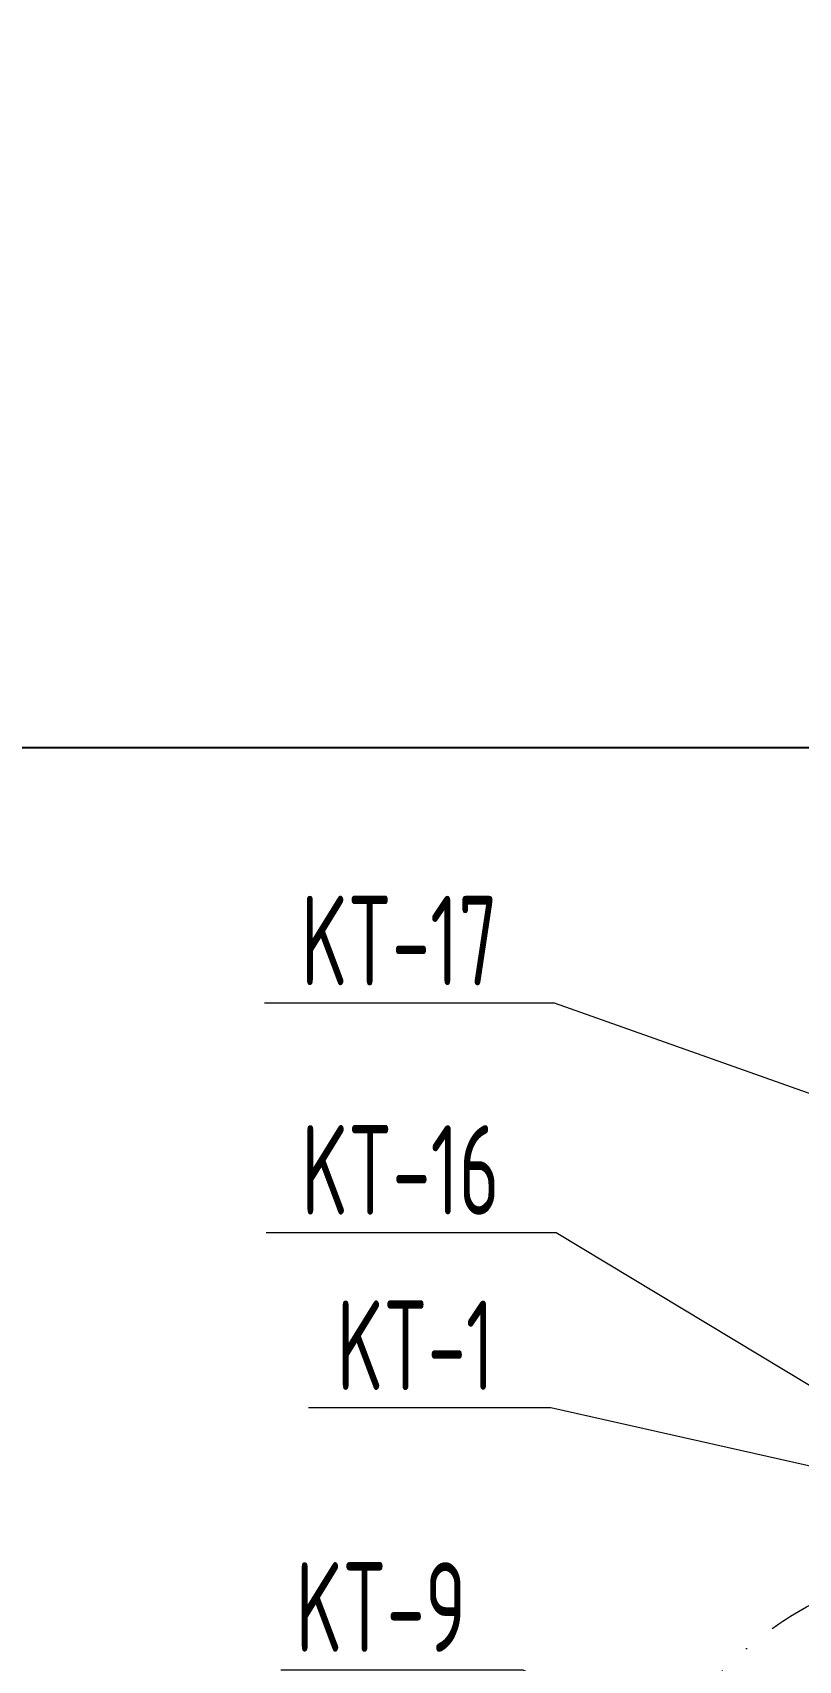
# Model space of a CAD drawing. Header units: millimetres. Extents: x -46397 to 283259, y -8690 to 23983.
# Drawn here: x 217521 to 217820, y 117 to 754 of the extents above; entities that cross this region are included whole.
import ezdxf
from ezdxf import colors
from ezdxf.entities.mleader import LeaderData, LeaderLine
from ezdxf.math import Vec2, Vec3

# ---------------------------------------------------------------- set-up
doc = ezdxf.new("R2010")
doc.units = ezdxf.units.MM
doc.linetypes.add('DASHDOT', pattern=[25.4, 12.7, -6.35, 0, -6.35])
for name, color, linetype, lineweight in [('Dtext', 255, 'Continuous', 20), ('Long_AM_Box', 5, 'DASHDOT', 9), ('Long_AM_Visible', 30, 'Continuous', 25)]:
    doc.layers.add(name, color=color, linetype=linetype, lineweight=lineweight)
doc.styles.add('Chu va so', font='arial.ttf')
doc.styles.add('Long_Text', font='isocp.shx', dxfattribs={"width": 0.7})
doc.styles.get("Standard").update_dxf_attribs({"font": 'isocp.shx', "width": 0.8})
doc.styles.add('TCVN', font='arial.ttf')

# ---------------------------------------------------------------- blocks, each defined once
blk = doc.blocks.new('_Dot')
at = {"color": 0, "linetype": 'ByBlock', "lineweight": -2}
blk.add_line((-0.5, 0), (-1, 0), dxfattribs=at)
at = {"color": 0, "linetype": 'ByBlock', "const_width": 0.5}
blk.add_lwpolyline([(-0.25, 0, 1), (0.25, 0, 1)], format="xyb", close=True, dxfattribs=at)
blk = doc.blocks.new('*U2445')
at = {"lineweight": 25}
for points in [[(0, 0), (4693.427836092407, 0), (4693.427836092407, 3074.440533746939), (0, 3074.440533746939)], [(0, 0), (3548.689355234637, 0), (3548.689355234637, 3074.440533746939), (0, 3074.440533746939)]]:
    blk.add_lwpolyline(points, close=True, dxfattribs=at)
at = {"layer": 'Dtext', "ltscale": 0.1}
for tag, p, height, style in [('FOR_APPROVAL3', (3783.364720375291, 1153.326696020737, -0.1849252885855333), 24.53004456502313, 'TCVN'), ('REV_3', (3578.925188390155, 1154.765434159389), 20.44170380418595, 'TCVN'), ('FOR_APPROVAL2', (3783.364720375291, 1077.010797296883, -0.1849252885855333), 24.53004456502313, 'TCVN'), ('REV_2', (3578.925188390155, 1078.449535435818), 20.44170380418595, 'TCVN'), ('FOR_APPROVAL1', (3783.364720375291, 1000.694901890373, -0.1769766763684764), 24.53004456502313, 'TCVN'), ('REV_1', (3578.925188279587, 1002.133636711971), 20.44170380418595, 'TCVN'), ('REV_0', (3578.925188390155, 925.8177379884004), 20.44170380418595, 'TCVN'), ('NGUOI_VE', (4001.165317695511, 924.7272402916037, -0.1718074640625468), 24.53004456502313, 'TCVN'), ('NGUOI_KIEM_2', (4217.934983843571, 924.7272402916037, -0.1996694552420976), 24.53004456502313, 'TCVN'), ('NGUOI_DUYET', (4479.778584790191, 924.7272402916037, -0.1996694552420976), 24.53004456502313, 'TCVN'), ('1.1_A4', (4492.911998347731, 46.55445540257244, -0.1898931706100319), 24.53004456502313, 'Chu va so'), ('A4_A4', (4574.539814573996, 46.55445540257244, -0.1898931706100319), 24.53004456502313, 'Chu va so'), ('REV.', (4641.756977988814, 46.55445540257244, -0.1898931706100319), 24.53004456502313, 'Chu va so')]:
    blk.add_attdef(tag, p, '', height=height, dxfattribs=dict(at, style=style))
for tag, p, height, style, width in [('NGAY_REV03', (3630.73292292778, 1153.326700443477, -0.1849252885855333), 21.25937195635339, 'TCVN', 0.95), ('NGAY_REV02', (3630.73292292778, 1077.010801719914, -0.1849252885855333), 21.25937195635339, 'TCVN', 0.95), ('NGAY_REV01', (3630.73292292778, 1000.69490299606, -0.1849252885855333), 21.25937195635339, 'TCVN', 0.95), ('NGAY_REV0', (3630.73292292778, 924.3790042722135, -0.2008225137106178), 21.25937195635339, 'TCVN', 0.95), ('DWD.NO', (3628.832651788113, 19.90151634522098, -0.1898931706100319), 32.70672608669751, 'Chu va so', 0.85)]:
    blk.add_attdef(tag, p, '', height=height, dxfattribs=dict(at, style=style, width=width))
at = {"layer": 'Dtext', "lineweight": 25, "ltscale": 0.1, "style": 'Chu va so'}
for tag, p, height in [('PROJECT_CODE', (3865.222981209529, 384.3046450833597), 49.06008913004626), ('TITLE1', (3652.754540306325, 293.0805369645583, -0.1898931706101009), 32.70672608669751), ('TITLE2', (3652.754540306325, 216.1673041168482, -0.1898931706101009), 32.70672608669751), ('TITLE3', (3652.754540306325, 139.8514053932768, -0.1898931706101009), 32.70672608669751)]:
    blk.add_attdef(tag, p, '', height=height, dxfattribs=at)

msp = doc.modelspace()

# ---------------------------------------------------------------- linework, layer by layer
at = {"layer": 'Long_AM_Box', "ltscale": 2}
msp.add_circle((217895.6696289128, 8.038872518431162), 149.0352956318748, dxfattribs=at)

# ---------------------------------------------------------------- leaders
at = {"color": 3, "ltscale": 5}
ml = msp.add_multileader_mtext('Standard', dxfattribs=at)
ml.set_content('{\\fArial|b0|i0|c0|p34;Khoan lỗ %%C10 cho cùm ống DN200 (theo thực tế)}', color=3)
ml.set_leader_properties(lineweight=9)
ml.set_arrow_properties(name='DOT')
ml.build(insert=Vec2(0, 0))
ml.multileader.update_dxf_attribs({"has_dogleg": 0, "text_left_attachment_type": 5, "text_right_attachment_type": 6, "dogleg_length": 0.1, "arrow_head_size": 17.4, "scale": 300})
ctx = ml.context
ctx.base_point, ctx.scale, ctx.char_height, ctx.arrow_head_size, ctx.landing_gap_size, ctx.plane_origin = Vec3(148509.9630124508, 665.2759780762876), 300, 24, 17.4, 18, Vec3(149312.4264159832, -378.7601148479444)
ctx.left_attachment, ctx.right_attachment = 5, 6
notes = []
notes.append((ctx, [(0, (1, 1, 0), (148878.3302702953, 716.2937134105305), (-1, 0), 30, [(0, [(149054.4221240937, 441.3538840785332)], 0, [])])]))
ctx.mtext.insert, ctx.mtext.width, ctx.mtext.flow_direction = Vec3(148527.9630124508, 747.3496479262194), 309.9931083408397, 5
ml = msp.add_multileader_mtext('Standard', dxfattribs=at)
ml.set_content('{\\fArial|b0|i0|c0|p34;Khoan lỗ %%C10 cho cùm ống DN100 (theo thực tế)}', color=3)
ml.set_leader_properties(lineweight=9)
ml.set_arrow_properties(name='DOT')
ml.build(insert=Vec2(0, 0))
ml.multileader.update_dxf_attribs({"has_dogleg": 0, "text_left_attachment_type": 5, "text_right_attachment_type": 6, "dogleg_length": 0.1, "arrow_head_size": 17.4, "scale": 300})
ctx = ml.context
ctx.base_point, ctx.scale, ctx.char_height, ctx.arrow_head_size, ctx.landing_gap_size, ctx.plane_origin = Vec3(149602.5543889184, 578.0547077444462), 300, 24, 17.4, 18, Vec3(149253.6582158183, -389.587401460627)
ctx.left_attachment, ctx.right_attachment = 5, 6
notes.append((ctx, [(0, (1, 1, 0), (149572.5543889184, 578.0547077444462), (1, 0), 30, [(0, [(149511.6625077079, 430.5265974658505)], 0, [])])]))
ctx.mtext.insert, ctx.mtext.width, ctx.mtext.flow_direction = Vec3(149620.5543889184, 660.128377594378), 306.4046363133917, 5
at = {"layer": 'Long_AM_Visible'}
ml = msp.add_multileader_mtext('Standard', dxfattribs=at)
ml.set_content('KT-17', color=2, style='Long_Text')
ml.set_leader_properties(color=3, lineweight=9)
ml.set_arrow_properties(name='DOT')
ml.build(insert=Vec2(0, 0))
ml.multileader.update_dxf_attribs({"text_left_attachment_type": 5, "text_right_attachment_type": 5, "dogleg_length": 22.17292483380399, "arrow_head_size": 14})
ctx = ml.context
ctx.base_point, ctx.char_height, ctx.arrow_head_size, ctx.landing_gap_size, ctx.plane_origin = Vec3(217623.9155979747, 374.1599590519763), 35, 14, 0, Vec3(217641.4929337416, 520.9309129198664)
ctx.left_attachment, ctx.right_attachment, ctx.text_align_type = 5, 5, 2
notes.append((ctx, [(0, (1, 1, 0), (217724.6110228085, 374.1599590519763), (-1, 0), 22.17292483380399, [(0, [(217915.4833674568, 306.6298491533817)], 0, [])])]))
ctx.mtext.insert, ctx.mtext.width, ctx.mtext.defined_height, ctx.mtext.alignment, ctx.mtext.flow_direction = Vec3(217702.4380979746, 416.1599590519763), 159.1430620669271, 71.4824813662708, 3, 5
ml = msp.add_multileader_mtext('Standard', dxfattribs=at)
ml.set_content('KT-16', color=2, style='Long_Text')
ml.set_leader_properties(color=3, lineweight=9)
ml.set_arrow_properties(name='DOT')
ml.build(insert=Vec2(0, 0))
ml.multileader.update_dxf_attribs({"text_left_attachment_type": 5, "text_right_attachment_type": 5, "dogleg_length": 22.17292483380399, "arrow_head_size": 14})
ctx = ml.context
ctx.base_point, ctx.char_height, ctx.arrow_head_size, ctx.landing_gap_size, ctx.plane_origin = Vec3(217623.4134148007, 284.3772693225328), 35, 14, 0, Vec3(217588.6494763314, 415.9480957203778)
ctx.left_attachment, ctx.right_attachment, ctx.text_align_type = 5, 5, 2
notes.append((ctx, [(0, (1, 1, 0), (217725.3241939652, 284.3772693225328), (-1, 0), 22.17292483380399, [(0, [(217862.6399100465, 201.647031953893)], 0, [])])]))
ctx.mtext.insert, ctx.mtext.width, ctx.mtext.defined_height, ctx.mtext.alignment, ctx.mtext.flow_direction = Vec3(217703.1512691313, 326.5148840014299), 159.1430620669271, 71.4824813662708, 3, 5
ml = msp.add_multileader_mtext('Standard', dxfattribs=at)
ml.set_content('KT-1', color=2, style='Long_Text')
ml.set_leader_properties(color=3, lineweight=9)
ml.set_arrow_properties(name='DOT')
ml.build(insert=Vec2(0, 0))
ml.multileader.update_dxf_attribs({"text_left_attachment_type": 5, "text_right_attachment_type": 5, "dogleg_length": 22.17292483380399, "arrow_head_size": 14})
ctx = ml.context
ctx.base_point, ctx.char_height, ctx.arrow_head_size, ctx.landing_gap_size, ctx.plane_origin = Vec3(217639.6396983497, 215.9712317630328), 35, 14, 0, Vec3(217588.6494763314, 352.1784347484354)
ctx.left_attachment, ctx.right_attachment, ctx.text_align_type = 5, 5, 2
notes.append((ctx, [(0, (1, 1, 0), (217723.1851231835, 215.9712317630328), (-1, 0), 22.17292483380399, [(0, [(217862.6399100465, 184.664816907738)], 0, [])])]))
ctx.mtext.insert, ctx.mtext.width, ctx.mtext.defined_height, ctx.mtext.alignment, ctx.mtext.flow_direction = Vec3(217701.0121983497, 257.9712317630328), 159.1430620669271, 71.4824813662708, 3, 5
ml = msp.add_multileader_mtext('Standard', dxfattribs=at)
ml.set_content('KT-9', color=2, style='Long_Text')
ml.set_leader_properties(color=3, lineweight=9)
ml.set_arrow_properties(name='DOT')
ml.build(insert=Vec2(0, 0))
ml.multileader.update_dxf_attribs({"text_left_attachment_type": 5, "text_right_attachment_type": 5, "dogleg_length": 22.17292483380399, "arrow_head_size": 14})
ctx = ml.context
ctx.base_point, ctx.char_height, ctx.arrow_head_size, ctx.landing_gap_size, ctx.plane_origin = Vec3(217622.1644622711, 113.5225150003462), 35, 14, 0, Vec3(217541.7041122898, 231.8031186153239)
ctx.left_attachment, ctx.right_attachment, ctx.text_align_type = 5, 5, 2
notes.append((ctx, [(0, (1, 1, 0), (217712.3639273404, 113.5225150003462), (-1, 0), 22.17292483380399, [(0, [(217891.2175113471, 32.43575228526606)], 0, [])])]))
ctx.mtext.insert, ctx.mtext.width, ctx.mtext.defined_height, ctx.mtext.alignment, ctx.mtext.flow_direction = Vec3(217690.1910025066, 155.6657619307662), 159.1430620669271, 71.4824813662708, 3, 5
for ctx, leaders in notes:
    for number, flags, end, landing, length, lines in leaders:
        leader = LeaderData()
        leader.index, (leader.has_last_leader_line, leader.has_dogleg_vector, leader.attachment_direction) = number, flags
        leader.last_leader_point, leader.dogleg_vector, leader.dogleg_length = Vec3(end), Vec3(landing), length
        for number, points, colour, breaks in lines:
            line = LeaderLine()
            line.index, line.vertices, line.color, line.breaks = number, Vec3.list(points), colors.encode_raw_color(colour), breaks
            leader.lines.append(line)
        ctx.leaders.append(leader)

# ---------------------------------------------------------------- next in the draw order: block references
at = {"xscale": 0.9084576280678549, "yscale": 0.9084576280678549, "zscale": 0.9084576280678549}
msp.add_blockref('*U2445', (215626.0280702166, -2319.06152105644, -0.2293685677875873), dxfattribs=at)

doc.saveas('drawing.dxf')
